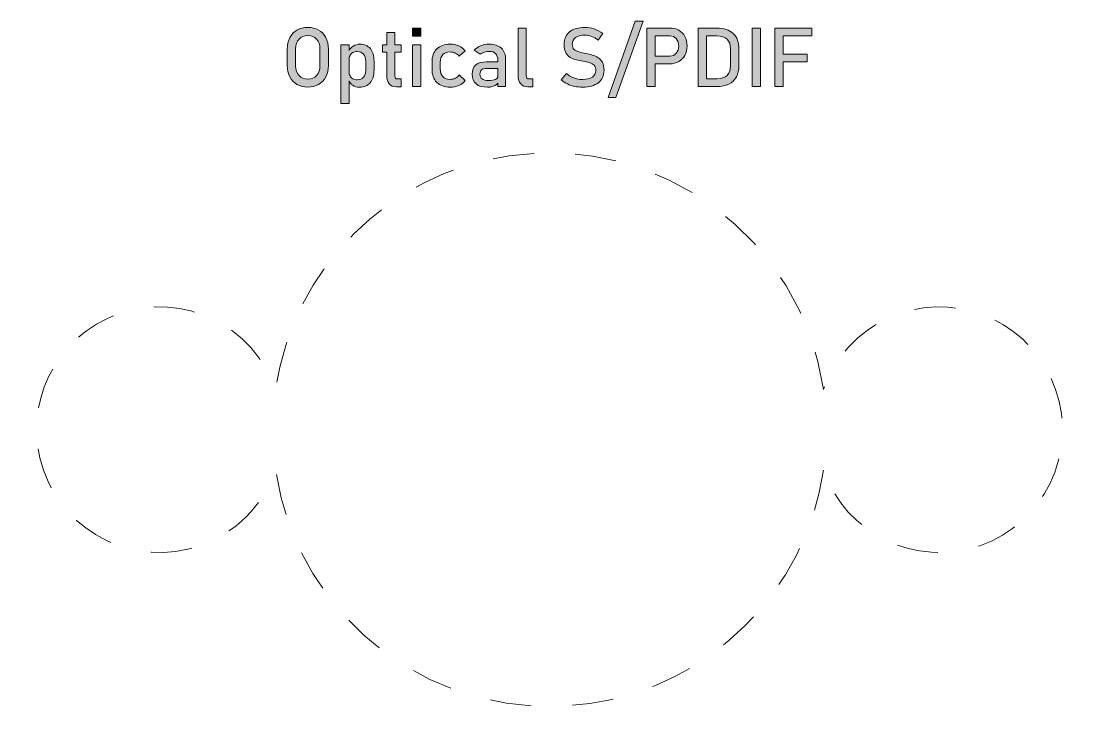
# Model space of a CAD drawing. Header units: inches. Extents: x 25 to 180, y 78 to 199.
# Drawn here: x 86.76 to 113.85, y 159.1 to 177.17 of the extents above; entities that cross this region are included whole.
import ezdxf

# ---------------------------------------------------------------- set-up
doc = ezdxf.new("R2010")
doc.units = ezdxf.units.IN
doc.header["$MEASUREMENT"] = 0
doc.linetypes.add('AI-Linetype-23', pattern=[2.116667, 1.058333, -1.058333])

# ---------------------------------------------------------------- blocks, each defined once
blk = doc.blocks.new('block 40')
at = {"color": 240, "linetype": 'AI-Linetype-23', "lineweight": 18, "true_color": 0xed1c24}
blk.add_open_spline([(107.329, 165.662), (107.899, 164.019), (109.694, 163.149), (111.338, 163.72), (112.981, 164.291), (113.851, 166.086), (113.28, 167.729), (112.709, 169.373), (110.914, 170.242), (109.271, 169.671), (108.36, 169.355), (107.645, 168.64), (107.329, 167.729), (106.758, 171.609), (103.15, 174.291), (99.271, 173.72), (96.17, 173.264), (93.736, 170.83), (93.28, 167.729), (92.709, 169.373), (90.914, 170.242), (89.271, 169.671), (87.627, 169.101), (86.758, 167.306), (87.329, 165.662), (87.899, 164.019), (89.694, 163.149), (91.338, 163.72), (92.248, 164.036), (92.964, 164.752), (93.28, 165.662), (93.851, 161.783), (97.458, 159.101), (101.338, 159.671), (104.438, 160.128), (106.872, 162.562), (107.329, 165.662)], degree=3, knots=[0, 0, 0, 0, 1, 1, 1, 2, 2, 2, 3, 3, 3, 4, 4, 4, 5, 5, 5, 6, 6, 6, 7, 7, 7, 8, 8, 8, 9, 9, 9, 10, 10, 10, 11, 11, 11, 12, 12, 12, 12], dxfattribs=at)

msp = doc.modelspace()

# ---------------------------------------------------------------- hatches: boundary and pattern name
at = {"true_color": 0x231f20}
h = msp.add_hatch(color=250, dxfattribs=at)
h.dxf.hatch_style = 2
edge = h.paths.add_edge_path()
edge.add_spline(control_points=[(94.569, 176.75), (94.526, 176.833), (94.464, 176.897), (94.385, 176.943), (94.306, 176.988), (94.214, 177.011), (94.108, 177.011), (94.002, 177.011), (93.909, 176.988), (93.83, 176.943), (93.751, 176.897), (93.69, 176.833), (93.646, 176.75), (93.602, 176.667), (93.58, 176.57), (93.58, 176.458), (93.58, 176.458), (93.58, 176.033), (93.58, 176.033), (93.58, 175.923), (93.602, 175.826), (93.646, 175.742), (93.69, 175.659), (93.751, 175.595), (93.83, 175.549), (93.909, 175.503), (94.002, 175.48), (94.108, 175.48), (94.214, 175.48), (94.306, 175.503), (94.385, 175.549), (94.464, 175.595), (94.526, 175.659), (94.569, 175.742), (94.613, 175.826), (94.635, 175.923), (94.635, 176.033), (94.635, 176.033), (94.635, 176.458), (94.635, 176.458), (94.635, 176.57), (94.613, 176.667), (94.569, 176.75)], knot_values=[0, 0, 0, 0, 1, 1, 1, 2, 2, 2, 3, 3, 3, 4, 4, 4, 5, 5, 5, 6, 6, 6, 7, 7, 7, 8, 8, 8, 9, 9, 9, 10, 10, 10, 11, 11, 11, 12, 12, 12, 13, 13, 13, 14, 14, 14, 14], degree=3, periodic=1)
edge = h.paths.add_edge_path()
edge.add_spline(control_points=[(94.419, 176.026), (94.419, 175.924), (94.391, 175.842), (94.334, 175.781), (94.277, 175.719), (94.202, 175.688), (94.108, 175.688), (94.014, 175.688), (93.939, 175.719), (93.882, 175.781), (93.825, 175.842), (93.796, 175.924), (93.796, 176.026), (93.796, 176.026), (93.796, 176.466), (93.796, 176.466), (93.796, 176.568), (93.825, 176.65), (93.882, 176.712), (93.939, 176.773), (94.014, 176.804), (94.108, 176.804), (94.202, 176.804), (94.277, 176.773), (94.334, 176.712), (94.391, 176.65), (94.419, 176.568), (94.419, 176.466), (94.419, 176.466), (94.419, 176.026), (94.419, 176.026)], knot_values=[0, 0, 0, 0, 1, 1, 1, 2, 2, 2, 3, 3, 3, 4, 4, 4, 5, 5, 5, 6, 6, 6, 7, 7, 7, 8, 8, 8, 9, 9, 9, 10, 10, 10, 10], degree=3, periodic=1)
h = msp.add_hatch(color=250, dxfattribs=at)
h.dxf.hatch_style = 2
h.paths.add_polyline_path([(96.793, 176.785), (97.003, 176.785), (97.003, 176.996), (96.793, 176.996)])
h = msp.add_hatch(color=250, dxfattribs=at)
h.dxf.hatch_style = 2
edge = h.paths.add_edge_path()
edge.add_spline(control_points=[(99.727, 175.712), (99.716, 175.727), (99.71, 175.747), (99.71, 175.772), (99.71, 175.772), (99.71, 176.996), (99.71, 176.996), (99.71, 176.996), (99.5, 176.996), (99.5, 176.996), (99.5, 176.996), (99.5, 175.774), (99.5, 175.774), (99.5, 175.684), (99.522, 175.614), (99.566, 175.565), (99.61, 175.515), (99.672, 175.491), (99.751, 175.491), (99.751, 175.491), (99.874, 175.491), (99.874, 175.491), (99.874, 175.491), (99.874, 175.691), (99.874, 175.691), (99.874, 175.691), (99.775, 175.691), (99.775, 175.691), (99.755, 175.691), (99.739, 175.698), (99.727, 175.712)], knot_values=[0, 0, 0, 0, 1, 1, 1, 2, 2, 2, 3, 3, 3, 4, 4, 4, 5, 5, 5, 6, 6, 6, 7, 7, 7, 8, 8, 8, 9, 9, 9, 10, 10, 10, 10], degree=3, periodic=1)
h = msp.add_hatch(color=250, dxfattribs=at)
h.dxf.hatch_style = 2
edge = h.paths.add_edge_path()
edge.add_spline(control_points=[(101.552, 176.236), (101.507, 176.265), (101.457, 176.288), (101.402, 176.303), (101.347, 176.319), (101.292, 176.332), (101.237, 176.343), (101.176, 176.355), (101.119, 176.368), (101.066, 176.383), (101.012, 176.397), (100.969, 176.418), (100.936, 176.448), (100.903, 176.478), (100.887, 176.521), (100.887, 176.577), (100.887, 176.577), (100.887, 176.578), (100.887, 176.578), (100.887, 176.653), (100.915, 176.711), (100.972, 176.752), (101.028, 176.793), (101.108, 176.813), (101.21, 176.813), (101.268, 176.813), (101.324, 176.803), (101.381, 176.782), (101.438, 176.762), (101.495, 176.73), (101.552, 176.687), (101.552, 176.687), (101.672, 176.854), (101.672, 176.854), (101.599, 176.907), (101.524, 176.947), (101.447, 176.973), (101.37, 176.998), (101.291, 177.011), (101.21, 177.011), (101.041, 177.011), (100.91, 176.973), (100.817, 176.896), (100.725, 176.82), (100.678, 176.711), (100.678, 176.572), (100.678, 176.572), (100.678, 176.571), (100.678, 176.571), (100.678, 176.483), (100.693, 176.414), (100.722, 176.361), (100.751, 176.309), (100.79, 176.269), (100.838, 176.241), (100.886, 176.213), (100.939, 176.193), (100.996, 176.18), (101.054, 176.167), (101.111, 176.155), (101.167, 176.146), (101.226, 176.136), (101.279, 176.124), (101.329, 176.109), (101.378, 176.094), (101.417, 176.072), (101.448, 176.042), (101.478, 176.011), (101.493, 175.968), (101.493, 175.911), (101.493, 175.911), (101.493, 175.91), (101.493, 175.91), (101.493, 175.837), (101.463, 175.78), (101.403, 175.739), (101.344, 175.699), (101.259, 175.678), (101.151, 175.678), (101.07, 175.678), (100.996, 175.691), (100.927, 175.716), (100.858, 175.74), (100.795, 175.777), (100.738, 175.827), (100.738, 175.827), (100.607, 175.666), (100.607, 175.666), (100.656, 175.625), (100.708, 175.59), (100.764, 175.563), (100.82, 175.535), (100.881, 175.515), (100.945, 175.501), (101.009, 175.487), (101.078, 175.48), (101.151, 175.48), (101.325, 175.48), (101.461, 175.518), (101.557, 175.594), (101.653, 175.669), (101.702, 175.776), (101.702, 175.915), (101.702, 175.915), (101.702, 175.917), (101.702, 175.917), (101.702, 175.999), (101.688, 176.065), (101.661, 176.116), (101.634, 176.167), (101.598, 176.207), (101.552, 176.236)], knot_values=[0, 0, 0, 0, 1, 1, 1, 2, 2, 2, 3, 3, 3, 4, 4, 4, 5, 5, 5, 6, 6, 6, 7, 7, 7, 8, 8, 8, 9, 9, 9, 10, 10, 10, 11, 11, 11, 12, 12, 12, 13, 13, 13, 14, 14, 14, 15, 15, 15, 16, 16, 16, 17, 17, 17, 18, 18, 18, 19, 19, 19, 20, 20, 20, 21, 21, 21, 22, 22, 22, 23, 23, 23, 24, 24, 24, 25, 25, 25, 26, 26, 26, 27, 27, 27, 28, 28, 28, 29, 29, 29, 30, 30, 30, 31, 31, 31, 32, 32, 32, 33, 33, 33, 34, 34, 34, 35, 35, 35, 36, 36, 36, 37, 37, 37, 37], degree=3, periodic=1)
h = msp.add_hatch(color=250, dxfattribs=at)
h.dxf.hatch_style = 2
h.paths.add_polyline_path([(101.805, 175.211), (102.006, 175.211), (102.702, 177.173), (102.501, 177.173)])
h = msp.add_hatch(color=250, dxfattribs=at)
h.dxf.hatch_style = 2
edge = h.paths.add_edge_path()
edge.add_spline(control_points=[(103.618, 176.939), (103.551, 176.977), (103.472, 176.996), (103.381, 176.996), (103.381, 176.996), (103.011, 176.996), (103.011, 176.996), (103.011, 176.996), (102.909, 176.996), (102.909, 176.996), (102.909, 176.996), (102.8, 176.996), (102.8, 176.996), (102.8, 176.996), (102.8, 175.496), (102.8, 175.496), (102.8, 175.496), (103.011, 175.496), (103.011, 175.496), (103.011, 175.496), (103.011, 176.078), (103.011, 176.078), (103.011, 176.078), (103.381, 176.078), (103.381, 176.078), (103.472, 176.078), (103.551, 176.097), (103.618, 176.134), (103.686, 176.172), (103.738, 176.226), (103.776, 176.294), (103.813, 176.363), (103.832, 176.444), (103.832, 176.536), (103.832, 176.629), (103.813, 176.709), (103.776, 176.778), (103.738, 176.847), (103.686, 176.9), (103.618, 176.939)], knot_values=[0, 0, 0, 0, 1, 1, 1, 2, 2, 2, 3, 3, 3, 4, 4, 4, 5, 5, 5, 6, 6, 6, 7, 7, 7, 8, 8, 8, 9, 9, 9, 10, 10, 10, 11, 11, 11, 12, 12, 12, 13, 13, 13, 13], degree=3, periodic=1)
edge = h.paths.add_edge_path()
edge.add_spline(control_points=[(103.554, 176.349), (103.512, 176.302), (103.457, 176.278), (103.388, 176.278), (103.388, 176.278), (103.011, 176.278), (103.011, 176.278), (103.011, 176.278), (103.011, 176.796), (103.011, 176.796), (103.011, 176.796), (103.388, 176.796), (103.388, 176.796), (103.457, 176.796), (103.512, 176.772), (103.554, 176.725), (103.595, 176.677), (103.616, 176.614), (103.616, 176.536), (103.616, 176.459), (103.595, 176.396), (103.554, 176.349)], knot_values=[0, 0, 0, 0, 1, 1, 1, 2, 2, 2, 3, 3, 3, 4, 4, 4, 5, 5, 5, 6, 6, 6, 7, 7, 7, 7], degree=3, periodic=1)
h = msp.add_hatch(color=250, dxfattribs=at)
h.dxf.hatch_style = 2
edge = h.paths.add_edge_path()
edge.add_spline(control_points=[(104.591, 176.996), (104.591, 176.996), (104.326, 176.996), (104.326, 176.996), (104.326, 176.996), (104.258, 176.996), (104.258, 176.996), (104.258, 176.996), (104.116, 176.996), (104.116, 176.996), (104.116, 176.996), (104.116, 175.496), (104.116, 175.496), (104.116, 175.496), (104.258, 175.496), (104.258, 175.496), (104.258, 175.496), (104.326, 175.496), (104.326, 175.496), (104.326, 175.496), (104.59, 175.496), (104.59, 175.496), (104.711, 175.496), (104.814, 175.517), (104.9, 175.559), (104.985, 175.602), (105.05, 175.663), (105.095, 175.743), (105.139, 175.823), (105.162, 175.92), (105.162, 176.033), (105.162, 176.033), (105.162, 176.458), (105.162, 176.458), (105.162, 176.629), (105.112, 176.761), (105.013, 176.855), (104.913, 176.949), (104.773, 176.996), (104.591, 176.996)], knot_values=[0, 0, 0, 0, 1, 1, 1, 2, 2, 2, 3, 3, 3, 4, 4, 4, 5, 5, 5, 6, 6, 6, 7, 7, 7, 8, 8, 8, 9, 9, 9, 10, 10, 10, 11, 11, 11, 12, 12, 12, 13, 13, 13, 13], degree=3, periodic=1)
edge = h.paths.add_edge_path()
edge.add_spline(control_points=[(104.946, 176.025), (104.946, 175.921), (104.916, 175.84), (104.855, 175.782), (104.794, 175.725), (104.708, 175.696), (104.597, 175.696), (104.597, 175.696), (104.326, 175.696), (104.326, 175.696), (104.326, 175.696), (104.326, 176.796), (104.326, 176.796), (104.326, 176.796), (104.597, 176.796), (104.597, 176.796), (104.708, 176.796), (104.794, 176.767), (104.855, 176.71), (104.916, 176.652), (104.946, 176.571), (104.946, 176.467), (104.946, 176.467), (104.946, 176.025), (104.946, 176.025)], knot_values=[0, 0, 0, 0, 1, 1, 1, 2, 2, 2, 3, 3, 3, 4, 4, 4, 5, 5, 5, 6, 6, 6, 7, 7, 7, 8, 8, 8, 8], degree=3, periodic=1)
h = msp.add_hatch(color=250, dxfattribs=at)
h.dxf.hatch_style = 2
h.paths.add_polyline_path([(105.502, 175.496), (105.713, 175.496), (105.713, 176.996), (105.502, 176.996)])
h = msp.add_hatch(color=250, dxfattribs=at)
h.dxf.hatch_style = 2
h.paths.add_polyline_path([(107.028, 176.796), (107.028, 176.996), (106.294, 176.996), (106.187, 176.996), (106.084, 176.996), (106.084, 175.496), (106.294, 175.496), (106.294, 176.127), (106.914, 176.127), (106.914, 176.327), (106.294, 176.327), (106.294, 176.796)])
h = msp.add_hatch(color=250, dxfattribs=at)
h.dxf.hatch_style = 2
edge = h.paths.add_edge_path()
edge.add_spline(control_points=[(96.342, 176.878), (96.342, 176.878), (96.132, 176.878), (96.132, 176.878), (96.132, 176.878), (96.132, 176.567), (96.132, 176.567), (96.132, 176.567), (96.021, 176.567), (96.021, 176.567), (96.021, 176.567), (96.021, 176.377), (96.021, 176.377), (96.021, 176.377), (96.132, 176.377), (96.132, 176.377), (96.132, 176.377), (96.132, 175.774), (96.132, 175.774), (96.132, 175.683), (96.151, 175.613), (96.191, 175.564), (96.231, 175.515), (96.294, 175.491), (96.382, 175.491), (96.382, 175.491), (96.504, 175.491), (96.504, 175.491), (96.504, 175.491), (96.504, 175.691), (96.504, 175.691), (96.504, 175.691), (96.403, 175.691), (96.403, 175.691), (96.383, 175.691), (96.368, 175.698), (96.358, 175.712), (96.347, 175.727), (96.342, 175.747), (96.342, 175.772), (96.342, 175.772), (96.342, 176.377), (96.342, 176.377), (96.342, 176.377), (96.504, 176.377), (96.504, 176.377), (96.504, 176.377), (96.504, 176.567), (96.504, 176.567), (96.504, 176.567), (96.342, 176.567), (96.342, 176.567), (96.342, 176.567), (96.342, 176.878), (96.342, 176.878)], knot_values=[0, 0, 0, 0, 1, 1, 1, 2, 2, 2, 3, 3, 3, 4, 4, 4, 5, 5, 5, 6, 6, 6, 7, 7, 7, 8, 8, 8, 9, 9, 9, 10, 10, 10, 11, 11, 11, 12, 12, 12, 13, 13, 13, 14, 14, 14, 15, 15, 15, 16, 16, 16, 17, 17, 17, 18, 18, 18, 18], degree=3, periodic=1)
h = msp.add_hatch(color=250, dxfattribs=at)
h.dxf.hatch_style = 2
edge = h.paths.add_edge_path()
edge.add_spline(control_points=[(95.445, 176.582), (95.381, 176.582), (95.323, 176.565), (95.27, 176.531), (95.228, 176.504), (95.194, 176.464), (95.165, 176.418), (95.165, 176.418), (95.165, 176.567), (95.165, 176.567), (95.165, 176.567), (94.955, 176.567), (94.955, 176.567), (94.955, 176.567), (94.955, 175.06), (94.955, 175.06), (94.955, 175.06), (95.165, 175.06), (95.165, 175.06), (95.165, 175.06), (95.165, 175.646), (95.165, 175.646), (95.188, 175.598), (95.217, 175.556), (95.26, 175.528), (95.309, 175.496), (95.368, 175.48), (95.434, 175.48), (95.552, 175.48), (95.643, 175.518), (95.708, 175.594), (95.772, 175.669), (95.805, 175.776), (95.805, 175.913), (95.805, 175.913), (95.805, 176.146), (95.805, 176.146), (95.805, 176.285), (95.773, 176.392), (95.711, 176.468), (95.648, 176.544), (95.559, 176.582), (95.445, 176.582)], knot_values=[0, 0, 0, 0, 1, 1, 1, 2, 2, 2, 3, 3, 3, 4, 4, 4, 5, 5, 5, 6, 6, 6, 7, 7, 7, 8, 8, 8, 9, 9, 9, 10, 10, 10, 11, 11, 11, 12, 12, 12, 13, 13, 13, 14, 14, 14, 14], degree=3, periodic=1)
edge = h.paths.add_edge_path()
edge.add_spline(control_points=[(95.594, 175.913), (95.594, 175.836), (95.575, 175.776), (95.537, 175.734), (95.499, 175.691), (95.445, 175.67), (95.376, 175.67), (95.331, 175.67), (95.293, 175.679), (95.262, 175.696), (95.23, 175.713), (95.206, 175.738), (95.19, 175.77), (95.173, 175.803), (95.165, 175.842), (95.165, 175.888), (95.165, 175.888), (95.165, 176.18), (95.165, 176.18), (95.165, 176.225), (95.173, 176.264), (95.19, 176.295), (95.206, 176.327), (95.23, 176.351), (95.262, 176.368), (95.293, 176.384), (95.331, 176.392), (95.376, 176.392), (95.445, 176.392), (95.499, 176.371), (95.537, 176.327), (95.575, 176.284), (95.594, 176.223), (95.594, 176.145), (95.594, 176.145), (95.594, 175.913), (95.594, 175.913)], knot_values=[0, 0, 0, 0, 1, 1, 1, 2, 2, 2, 3, 3, 3, 4, 4, 4, 5, 5, 5, 6, 6, 6, 7, 7, 7, 8, 8, 8, 9, 9, 9, 10, 10, 10, 11, 11, 11, 12, 12, 12, 12], degree=3, periodic=1)
h = msp.add_hatch(color=250, dxfattribs=at)
h.dxf.hatch_style = 2
h.paths.add_polyline_path([(96.793, 175.496), (97.003, 175.496), (97.003, 176.567), (96.793, 176.567)])
h = msp.add_hatch(color=250, dxfattribs=at)
h.dxf.hatch_style = 2
edge = h.paths.add_edge_path()
edge.add_spline(control_points=[(97.57, 176.314), (97.615, 176.359), (97.677, 176.382), (97.759, 176.382), (97.803, 176.382), (97.846, 176.373), (97.887, 176.354), (97.927, 176.336), (97.962, 176.309), (97.992, 176.275), (97.992, 176.275), (98.143, 176.411), (98.143, 176.411), (98.104, 176.466), (98.05, 176.508), (97.982, 176.538), (97.915, 176.567), (97.839, 176.582), (97.756, 176.582), (97.608, 176.582), (97.494, 176.542), (97.414, 176.462), (97.333, 176.382), (97.292, 176.269), (97.292, 176.122), (97.292, 176.122), (97.292, 175.946), (97.292, 175.946), (97.292, 175.798), (97.333, 175.683), (97.414, 175.602), (97.494, 175.521), (97.608, 175.48), (97.756, 175.48), (97.839, 175.48), (97.914, 175.495), (97.982, 175.524), (98.05, 175.553), (98.104, 175.595), (98.143, 175.649), (98.143, 175.649), (97.992, 175.795), (97.992, 175.795), (97.962, 175.759), (97.927, 175.73), (97.887, 175.71), (97.846, 175.69), (97.803, 175.68), (97.759, 175.68), (97.677, 175.68), (97.615, 175.704), (97.57, 175.75), (97.525, 175.796), (97.503, 175.861), (97.503, 175.946), (97.503, 175.946), (97.503, 176.122), (97.503, 176.122), (97.503, 176.205), (97.525, 176.269), (97.57, 176.314)], knot_values=[0, 0, 0, 0, 1, 1, 1, 2, 2, 2, 3, 3, 3, 4, 4, 4, 5, 5, 5, 6, 6, 6, 7, 7, 7, 8, 8, 8, 9, 9, 9, 10, 10, 10, 11, 11, 11, 12, 12, 12, 13, 13, 13, 14, 14, 14, 15, 15, 15, 16, 16, 16, 17, 17, 17, 18, 18, 18, 19, 19, 19, 20, 20, 20, 20], degree=3, periodic=1)
h = msp.add_hatch(color=250, dxfattribs=at)
h.dxf.hatch_style = 2
edge = h.paths.add_edge_path()
edge.add_spline(control_points=[(98.758, 176.582), (98.677, 176.582), (98.603, 176.569), (98.537, 176.541), (98.471, 176.514), (98.417, 176.476), (98.377, 176.427), (98.377, 176.427), (98.53, 176.322), (98.53, 176.322), (98.563, 176.346), (98.599, 176.365), (98.64, 176.377), (98.681, 176.39), (98.723, 176.396), (98.764, 176.396), (98.833, 176.396), (98.886, 176.377), (98.924, 176.338), (98.961, 176.299), (98.98, 176.245), (98.98, 176.175), (98.98, 176.175), (98.98, 176.129), (98.98, 176.129), (98.98, 176.129), (98.685, 176.129), (98.685, 176.129), (98.565, 176.129), (98.474, 176.103), (98.414, 176.05), (98.354, 175.998), (98.324, 175.918), (98.324, 175.812), (98.324, 175.699), (98.357, 175.616), (98.422, 175.562), (98.488, 175.508), (98.587, 175.48), (98.718, 175.48), (98.763, 175.48), (98.803, 175.485), (98.838, 175.494), (98.874, 175.504), (98.905, 175.517), (98.933, 175.536), (98.951, 175.549), (98.965, 175.567), (98.98, 175.585), (98.98, 175.585), (98.98, 175.496), (98.98, 175.496), (98.98, 175.496), (99.18, 175.496), (99.18, 175.496), (99.18, 175.496), (99.18, 176.184), (99.18, 176.184), (99.18, 176.31), (99.143, 176.408), (99.07, 176.478), (98.996, 176.547), (98.892, 176.582), (98.758, 176.582)], knot_values=[0, 0, 0, 0, 1, 1, 1, 2, 2, 2, 3, 3, 3, 4, 4, 4, 5, 5, 5, 6, 6, 6, 7, 7, 7, 8, 8, 8, 9, 9, 9, 10, 10, 10, 11, 11, 11, 12, 12, 12, 13, 13, 13, 14, 14, 14, 15, 15, 15, 16, 16, 16, 17, 17, 17, 18, 18, 18, 19, 19, 19, 20, 20, 20, 21, 21, 21, 21], degree=3, periodic=1)
edge = h.paths.add_edge_path()
edge.add_spline(control_points=[(98.92, 175.677), (98.88, 175.66), (98.82, 175.652), (98.741, 175.652), (98.668, 175.652), (98.613, 175.665), (98.577, 175.691), (98.54, 175.717), (98.522, 175.757), (98.522, 175.812), (98.522, 175.862), (98.536, 175.899), (98.563, 175.923), (98.591, 175.948), (98.632, 175.96), (98.686, 175.96), (98.686, 175.96), (98.98, 175.96), (98.98, 175.96), (98.98, 175.96), (98.98, 175.758), (98.98, 175.758), (98.98, 175.721), (98.96, 175.695), (98.92, 175.677)], knot_values=[0, 0, 0, 0, 1, 1, 1, 2, 2, 2, 3, 3, 3, 4, 4, 4, 5, 5, 5, 6, 6, 6, 7, 7, 7, 8, 8, 8, 8], degree=3, periodic=1)

# ---------------------------------------------------------------- linework, layer by layer
at = {"lineweight": 0}
for points in [[(96.793, 176.785), (97.003, 176.785), (97.003, 176.996), (96.793, 176.996), (96.793, 176.785)], [(101.805, 175.211), (102.006, 175.211), (102.702, 177.173), (102.501, 177.173), (101.805, 175.211)], [(105.502, 175.496), (105.713, 175.496), (105.713, 176.996), (105.502, 176.996), (105.502, 175.496)], [(107.028, 176.796), (107.028, 176.996), (106.294, 176.996), (106.187, 176.996), (106.084, 176.996), (106.084, 175.496), (106.294, 175.496), (106.294, 176.127), (106.914, 176.127), (106.914, 176.327), (106.294, 176.327), (106.294, 176.796), (107.028, 176.796)], [(96.793, 175.496), (97.003, 175.496), (97.003, 176.567), (96.793, 176.567), (96.793, 175.496)]]:
    msp.add_lwpolyline(points, dxfattribs=at)
for points, knots in [([(94.569, 176.75), (94.526, 176.833), (94.464, 176.897), (94.385, 176.943), (94.306, 176.988), (94.214, 177.011), (94.108, 177.011), (94.002, 177.011), (93.909, 176.988), (93.83, 176.943), (93.751, 176.897), (93.69, 176.833), (93.646, 176.75), (93.602, 176.667), (93.58, 176.57), (93.58, 176.458), (93.58, 176.458), (93.58, 176.033), (93.58, 176.033), (93.58, 175.923), (93.602, 175.826), (93.646, 175.742), (93.69, 175.659), (93.751, 175.595), (93.83, 175.549), (93.909, 175.503), (94.002, 175.48), (94.108, 175.48), (94.214, 175.48), (94.306, 175.503), (94.385, 175.549), (94.464, 175.595), (94.526, 175.659), (94.569, 175.742), (94.613, 175.826), (94.635, 175.923), (94.635, 176.033), (94.635, 176.033), (94.635, 176.458), (94.635, 176.458), (94.635, 176.57), (94.613, 176.667), (94.569, 176.75)], [0, 0, 0, 0, 1, 1, 1, 2, 2, 2, 3, 3, 3, 4, 4, 4, 5, 5, 5, 6, 6, 6, 7, 7, 7, 8, 8, 8, 9, 9, 9, 10, 10, 10, 11, 11, 11, 12, 12, 12, 13, 13, 13, 14, 14, 14, 14]), ([(99.727, 175.712), (99.716, 175.727), (99.71, 175.747), (99.71, 175.772), (99.71, 175.772), (99.71, 176.996), (99.71, 176.996), (99.71, 176.996), (99.5, 176.996), (99.5, 176.996), (99.5, 176.996), (99.5, 175.774), (99.5, 175.774), (99.5, 175.684), (99.522, 175.614), (99.566, 175.565), (99.61, 175.515), (99.672, 175.491), (99.751, 175.491), (99.751, 175.491), (99.874, 175.491), (99.874, 175.491), (99.874, 175.491), (99.874, 175.691), (99.874, 175.691), (99.874, 175.691), (99.775, 175.691), (99.775, 175.691), (99.755, 175.691), (99.739, 175.698), (99.727, 175.712)], [0, 0, 0, 0, 1, 1, 1, 2, 2, 2, 3, 3, 3, 4, 4, 4, 5, 5, 5, 6, 6, 6, 7, 7, 7, 8, 8, 8, 9, 9, 9, 10, 10, 10, 10]), ([(101.552, 176.236), (101.507, 176.265), (101.457, 176.288), (101.402, 176.303), (101.347, 176.319), (101.292, 176.332), (101.237, 176.343), (101.176, 176.355), (101.119, 176.368), (101.066, 176.383), (101.012, 176.397), (100.969, 176.418), (100.936, 176.448), (100.903, 176.478), (100.887, 176.521), (100.887, 176.577), (100.887, 176.577), (100.887, 176.578), (100.887, 176.578), (100.887, 176.653), (100.915, 176.711), (100.972, 176.752), (101.028, 176.793), (101.108, 176.813), (101.21, 176.813), (101.268, 176.813), (101.324, 176.803), (101.381, 176.782), (101.438, 176.762), (101.495, 176.73), (101.552, 176.687), (101.552, 176.687), (101.672, 176.854), (101.672, 176.854), (101.599, 176.907), (101.524, 176.947), (101.447, 176.973), (101.37, 176.998), (101.291, 177.011), (101.21, 177.011), (101.041, 177.011), (100.91, 176.973), (100.817, 176.896), (100.725, 176.82), (100.678, 176.711), (100.678, 176.572), (100.678, 176.572), (100.678, 176.571), (100.678, 176.571), (100.678, 176.483), (100.693, 176.414), (100.722, 176.361), (100.751, 176.309), (100.79, 176.269), (100.838, 176.241), (100.886, 176.213), (100.939, 176.193), (100.996, 176.18), (101.054, 176.167), (101.111, 176.155), (101.167, 176.146), (101.226, 176.136), (101.279, 176.124), (101.329, 176.109), (101.378, 176.094), (101.417, 176.072), (101.448, 176.042), (101.478, 176.011), (101.493, 175.968), (101.493, 175.911), (101.493, 175.911), (101.493, 175.91), (101.493, 175.91), (101.493, 175.837), (101.463, 175.78), (101.403, 175.739), (101.344, 175.699), (101.259, 175.678), (101.151, 175.678), (101.07, 175.678), (100.996, 175.691), (100.927, 175.716), (100.858, 175.74), (100.795, 175.777), (100.738, 175.827), (100.738, 175.827), (100.607, 175.666), (100.607, 175.666), (100.656, 175.625), (100.708, 175.59), (100.764, 175.563), (100.82, 175.535), (100.881, 175.515), (100.945, 175.501), (101.009, 175.487), (101.078, 175.48), (101.151, 175.48), (101.325, 175.48), (101.461, 175.518), (101.557, 175.594), (101.653, 175.669), (101.702, 175.776), (101.702, 175.915), (101.702, 175.915), (101.702, 175.917), (101.702, 175.917), (101.702, 175.999), (101.688, 176.065), (101.661, 176.116), (101.634, 176.167), (101.598, 176.207), (101.552, 176.236)], [0, 0, 0, 0, 1, 1, 1, 2, 2, 2, 3, 3, 3, 4, 4, 4, 5, 5, 5, 6, 6, 6, 7, 7, 7, 8, 8, 8, 9, 9, 9, 10, 10, 10, 11, 11, 11, 12, 12, 12, 13, 13, 13, 14, 14, 14, 15, 15, 15, 16, 16, 16, 17, 17, 17, 18, 18, 18, 19, 19, 19, 20, 20, 20, 21, 21, 21, 22, 22, 22, 23, 23, 23, 24, 24, 24, 25, 25, 25, 26, 26, 26, 27, 27, 27, 28, 28, 28, 29, 29, 29, 30, 30, 30, 31, 31, 31, 32, 32, 32, 33, 33, 33, 34, 34, 34, 35, 35, 35, 36, 36, 36, 37, 37, 37, 37]), ([(103.618, 176.939), (103.551, 176.977), (103.472, 176.996), (103.381, 176.996), (103.381, 176.996), (103.011, 176.996), (103.011, 176.996), (103.011, 176.996), (102.909, 176.996), (102.909, 176.996), (102.909, 176.996), (102.8, 176.996), (102.8, 176.996), (102.8, 176.996), (102.8, 175.496), (102.8, 175.496), (102.8, 175.496), (103.011, 175.496), (103.011, 175.496), (103.011, 175.496), (103.011, 176.078), (103.011, 176.078), (103.011, 176.078), (103.381, 176.078), (103.381, 176.078), (103.472, 176.078), (103.551, 176.097), (103.618, 176.134), (103.686, 176.172), (103.738, 176.226), (103.776, 176.294), (103.813, 176.363), (103.832, 176.444), (103.832, 176.536), (103.832, 176.629), (103.813, 176.709), (103.776, 176.778), (103.738, 176.847), (103.686, 176.9), (103.618, 176.939)], [0, 0, 0, 0, 1, 1, 1, 2, 2, 2, 3, 3, 3, 4, 4, 4, 5, 5, 5, 6, 6, 6, 7, 7, 7, 8, 8, 8, 9, 9, 9, 10, 10, 10, 11, 11, 11, 12, 12, 12, 13, 13, 13, 13]), ([(104.591, 176.996), (104.591, 176.996), (104.326, 176.996), (104.326, 176.996), (104.326, 176.996), (104.258, 176.996), (104.258, 176.996), (104.258, 176.996), (104.116, 176.996), (104.116, 176.996), (104.116, 176.996), (104.116, 175.496), (104.116, 175.496), (104.116, 175.496), (104.258, 175.496), (104.258, 175.496), (104.258, 175.496), (104.326, 175.496), (104.326, 175.496), (104.326, 175.496), (104.59, 175.496), (104.59, 175.496), (104.711, 175.496), (104.814, 175.517), (104.9, 175.559), (104.985, 175.602), (105.05, 175.663), (105.095, 175.743), (105.139, 175.823), (105.162, 175.92), (105.162, 176.033), (105.162, 176.033), (105.162, 176.458), (105.162, 176.458), (105.162, 176.629), (105.112, 176.761), (105.013, 176.855), (104.913, 176.949), (104.773, 176.996), (104.591, 176.996)], [0, 0, 0, 0, 1, 1, 1, 2, 2, 2, 3, 3, 3, 4, 4, 4, 5, 5, 5, 6, 6, 6, 7, 7, 7, 8, 8, 8, 9, 9, 9, 10, 10, 10, 11, 11, 11, 12, 12, 12, 13, 13, 13, 13]), ([(94.419, 176.026), (94.419, 175.924), (94.391, 175.842), (94.334, 175.781), (94.277, 175.719), (94.202, 175.688), (94.108, 175.688), (94.014, 175.688), (93.939, 175.719), (93.882, 175.781), (93.825, 175.842), (93.796, 175.924), (93.796, 176.026), (93.796, 176.026), (93.796, 176.466), (93.796, 176.466), (93.796, 176.568), (93.825, 176.65), (93.882, 176.712), (93.939, 176.773), (94.014, 176.804), (94.108, 176.804), (94.202, 176.804), (94.277, 176.773), (94.334, 176.712), (94.391, 176.65), (94.419, 176.568), (94.419, 176.466), (94.419, 176.466), (94.419, 176.026), (94.419, 176.026)], [0, 0, 0, 0, 1, 1, 1, 2, 2, 2, 3, 3, 3, 4, 4, 4, 5, 5, 5, 6, 6, 6, 7, 7, 7, 8, 8, 8, 9, 9, 9, 10, 10, 10, 10]), ([(96.342, 176.878), (96.342, 176.878), (96.132, 176.878), (96.132, 176.878), (96.132, 176.878), (96.132, 176.567), (96.132, 176.567), (96.132, 176.567), (96.021, 176.567), (96.021, 176.567), (96.021, 176.567), (96.021, 176.377), (96.021, 176.377), (96.021, 176.377), (96.132, 176.377), (96.132, 176.377), (96.132, 176.377), (96.132, 175.774), (96.132, 175.774), (96.132, 175.683), (96.151, 175.613), (96.191, 175.564), (96.231, 175.515), (96.294, 175.491), (96.382, 175.491), (96.382, 175.491), (96.504, 175.491), (96.504, 175.491), (96.504, 175.491), (96.504, 175.691), (96.504, 175.691), (96.504, 175.691), (96.403, 175.691), (96.403, 175.691), (96.383, 175.691), (96.368, 175.698), (96.358, 175.712), (96.347, 175.727), (96.342, 175.747), (96.342, 175.772), (96.342, 175.772), (96.342, 176.377), (96.342, 176.377), (96.342, 176.377), (96.504, 176.377), (96.504, 176.377), (96.504, 176.377), (96.504, 176.567), (96.504, 176.567), (96.504, 176.567), (96.342, 176.567), (96.342, 176.567), (96.342, 176.567), (96.342, 176.878), (96.342, 176.878)], [0, 0, 0, 0, 1, 1, 1, 2, 2, 2, 3, 3, 3, 4, 4, 4, 5, 5, 5, 6, 6, 6, 7, 7, 7, 8, 8, 8, 9, 9, 9, 10, 10, 10, 11, 11, 11, 12, 12, 12, 13, 13, 13, 14, 14, 14, 15, 15, 15, 16, 16, 16, 17, 17, 17, 18, 18, 18, 18]), ([(103.554, 176.349), (103.512, 176.302), (103.457, 176.278), (103.388, 176.278), (103.388, 176.278), (103.011, 176.278), (103.011, 176.278), (103.011, 176.278), (103.011, 176.796), (103.011, 176.796), (103.011, 176.796), (103.388, 176.796), (103.388, 176.796), (103.457, 176.796), (103.512, 176.772), (103.554, 176.725), (103.595, 176.677), (103.616, 176.614), (103.616, 176.536), (103.616, 176.459), (103.595, 176.396), (103.554, 176.349)], [0, 0, 0, 0, 1, 1, 1, 2, 2, 2, 3, 3, 3, 4, 4, 4, 5, 5, 5, 6, 6, 6, 7, 7, 7, 7]), ([(104.946, 176.025), (104.946, 175.921), (104.916, 175.84), (104.855, 175.782), (104.794, 175.725), (104.708, 175.696), (104.597, 175.696), (104.597, 175.696), (104.326, 175.696), (104.326, 175.696), (104.326, 175.696), (104.326, 176.796), (104.326, 176.796), (104.326, 176.796), (104.597, 176.796), (104.597, 176.796), (104.708, 176.796), (104.794, 176.767), (104.855, 176.71), (104.916, 176.652), (104.946, 176.571), (104.946, 176.467), (104.946, 176.467), (104.946, 176.025), (104.946, 176.025)], [0, 0, 0, 0, 1, 1, 1, 2, 2, 2, 3, 3, 3, 4, 4, 4, 5, 5, 5, 6, 6, 6, 7, 7, 7, 8, 8, 8, 8]), ([(95.445, 176.582), (95.381, 176.582), (95.323, 176.565), (95.27, 176.531), (95.228, 176.504), (95.194, 176.464), (95.165, 176.418), (95.165, 176.418), (95.165, 176.567), (95.165, 176.567), (95.165, 176.567), (94.955, 176.567), (94.955, 176.567), (94.955, 176.567), (94.955, 175.06), (94.955, 175.06), (94.955, 175.06), (95.165, 175.06), (95.165, 175.06), (95.165, 175.06), (95.165, 175.646), (95.165, 175.646), (95.188, 175.598), (95.217, 175.556), (95.26, 175.528), (95.309, 175.496), (95.368, 175.48), (95.434, 175.48), (95.552, 175.48), (95.643, 175.518), (95.708, 175.594), (95.772, 175.669), (95.805, 175.776), (95.805, 175.913), (95.805, 175.913), (95.805, 176.146), (95.805, 176.146), (95.805, 176.285), (95.773, 176.392), (95.711, 176.468), (95.648, 176.544), (95.559, 176.582), (95.445, 176.582)], [0, 0, 0, 0, 1, 1, 1, 2, 2, 2, 3, 3, 3, 4, 4, 4, 5, 5, 5, 6, 6, 6, 7, 7, 7, 8, 8, 8, 9, 9, 9, 10, 10, 10, 11, 11, 11, 12, 12, 12, 13, 13, 13, 14, 14, 14, 14]), ([(95.594, 175.913), (95.594, 175.836), (95.575, 175.776), (95.537, 175.734), (95.499, 175.691), (95.445, 175.67), (95.376, 175.67), (95.331, 175.67), (95.293, 175.679), (95.262, 175.696), (95.23, 175.713), (95.206, 175.738), (95.19, 175.77), (95.173, 175.803), (95.165, 175.842), (95.165, 175.888), (95.165, 175.888), (95.165, 176.18), (95.165, 176.18), (95.165, 176.225), (95.173, 176.264), (95.19, 176.295), (95.206, 176.327), (95.23, 176.351), (95.262, 176.368), (95.293, 176.384), (95.331, 176.392), (95.376, 176.392), (95.445, 176.392), (95.499, 176.371), (95.537, 176.327), (95.575, 176.284), (95.594, 176.223), (95.594, 176.145), (95.594, 176.145), (95.594, 175.913), (95.594, 175.913)], [0, 0, 0, 0, 1, 1, 1, 2, 2, 2, 3, 3, 3, 4, 4, 4, 5, 5, 5, 6, 6, 6, 7, 7, 7, 8, 8, 8, 9, 9, 9, 10, 10, 10, 11, 11, 11, 12, 12, 12, 12]), ([(97.57, 176.314), (97.615, 176.359), (97.677, 176.382), (97.759, 176.382), (97.803, 176.382), (97.846, 176.373), (97.887, 176.354), (97.927, 176.336), (97.962, 176.309), (97.992, 176.275), (97.992, 176.275), (98.143, 176.411), (98.143, 176.411), (98.104, 176.466), (98.05, 176.508), (97.982, 176.538), (97.915, 176.567), (97.839, 176.582), (97.756, 176.582), (97.608, 176.582), (97.494, 176.542), (97.414, 176.462), (97.333, 176.382), (97.292, 176.269), (97.292, 176.122), (97.292, 176.122), (97.292, 175.946), (97.292, 175.946), (97.292, 175.798), (97.333, 175.683), (97.414, 175.602), (97.494, 175.521), (97.608, 175.48), (97.756, 175.48), (97.839, 175.48), (97.914, 175.495), (97.982, 175.524), (98.05, 175.553), (98.104, 175.595), (98.143, 175.649), (98.143, 175.649), (97.992, 175.795), (97.992, 175.795), (97.962, 175.759), (97.927, 175.73), (97.887, 175.71), (97.846, 175.69), (97.803, 175.68), (97.759, 175.68), (97.677, 175.68), (97.615, 175.704), (97.57, 175.75), (97.525, 175.796), (97.503, 175.861), (97.503, 175.946), (97.503, 175.946), (97.503, 176.122), (97.503, 176.122), (97.503, 176.205), (97.525, 176.269), (97.57, 176.314)], [0, 0, 0, 0, 1, 1, 1, 2, 2, 2, 3, 3, 3, 4, 4, 4, 5, 5, 5, 6, 6, 6, 7, 7, 7, 8, 8, 8, 9, 9, 9, 10, 10, 10, 11, 11, 11, 12, 12, 12, 13, 13, 13, 14, 14, 14, 15, 15, 15, 16, 16, 16, 17, 17, 17, 18, 18, 18, 19, 19, 19, 20, 20, 20, 20]), ([(98.758, 176.582), (98.677, 176.582), (98.603, 176.569), (98.537, 176.541), (98.471, 176.514), (98.417, 176.476), (98.377, 176.427), (98.377, 176.427), (98.53, 176.322), (98.53, 176.322), (98.563, 176.346), (98.599, 176.365), (98.64, 176.377), (98.681, 176.39), (98.723, 176.396), (98.764, 176.396), (98.833, 176.396), (98.886, 176.377), (98.924, 176.338), (98.961, 176.299), (98.98, 176.245), (98.98, 176.175), (98.98, 176.175), (98.98, 176.129), (98.98, 176.129), (98.98, 176.129), (98.685, 176.129), (98.685, 176.129), (98.565, 176.129), (98.474, 176.103), (98.414, 176.05), (98.354, 175.998), (98.324, 175.918), (98.324, 175.812), (98.324, 175.699), (98.357, 175.616), (98.422, 175.562), (98.488, 175.508), (98.587, 175.48), (98.718, 175.48), (98.763, 175.48), (98.803, 175.485), (98.838, 175.494), (98.874, 175.504), (98.905, 175.517), (98.933, 175.536), (98.951, 175.549), (98.965, 175.567), (98.98, 175.585), (98.98, 175.585), (98.98, 175.496), (98.98, 175.496), (98.98, 175.496), (99.18, 175.496), (99.18, 175.496), (99.18, 175.496), (99.18, 176.184), (99.18, 176.184), (99.18, 176.31), (99.143, 176.408), (99.07, 176.478), (98.996, 176.547), (98.892, 176.582), (98.758, 176.582)], [0, 0, 0, 0, 1, 1, 1, 2, 2, 2, 3, 3, 3, 4, 4, 4, 5, 5, 5, 6, 6, 6, 7, 7, 7, 8, 8, 8, 9, 9, 9, 10, 10, 10, 11, 11, 11, 12, 12, 12, 13, 13, 13, 14, 14, 14, 15, 15, 15, 16, 16, 16, 17, 17, 17, 18, 18, 18, 19, 19, 19, 20, 20, 20, 21, 21, 21, 21]), ([(98.92, 175.677), (98.88, 175.66), (98.82, 175.652), (98.741, 175.652), (98.668, 175.652), (98.613, 175.665), (98.577, 175.691), (98.54, 175.717), (98.522, 175.757), (98.522, 175.812), (98.522, 175.862), (98.536, 175.899), (98.563, 175.923), (98.591, 175.948), (98.632, 175.96), (98.686, 175.96), (98.686, 175.96), (98.98, 175.96), (98.98, 175.96), (98.98, 175.96), (98.98, 175.758), (98.98, 175.758), (98.98, 175.721), (98.96, 175.695), (98.92, 175.677)], [0, 0, 0, 0, 1, 1, 1, 2, 2, 2, 3, 3, 3, 4, 4, 4, 5, 5, 5, 6, 6, 6, 7, 7, 7, 8, 8, 8, 8])]:
    msp.add_open_spline(points, degree=3, knots=knots, dxfattribs=at)

# ---------------------------------------------------------------- block references
msp.add_blockref('block 40', (0, 0))

doc.saveas('drawing.dxf')
